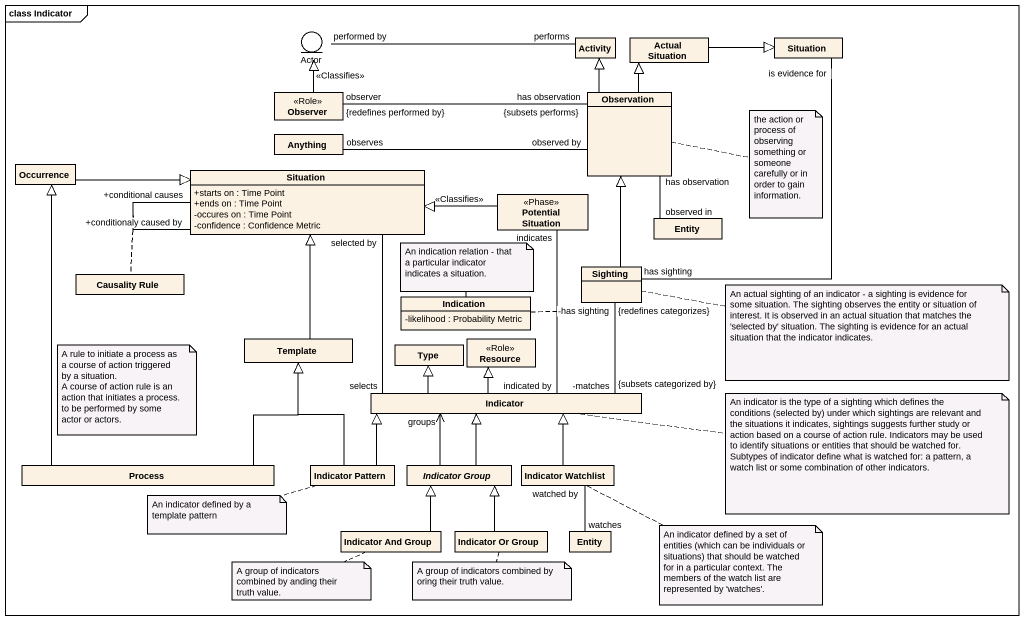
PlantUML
@startuml
mainframe class Indicator
allowmixing
hide circle
hide empty members
skinparam classAttributeIconSize 0
entity "Actor" as Actor_
class Activity
class "Actual Situation" as Actual_Situation
class Situation
class Observer <<Role>>
class Observation
class Anything
class Occurrence
class "Situation" as Situation_2 {
  +starts on : Time Point
  +ends on : Time Point
  -occures on : Time Point
  -confidence : Confidence Metric
}
class "Potential Situation" as Potential_Situation <<Phase>>
class "Entity" as Entity_
class "Causality Rule" as Causality_Rule
class Indication {
  -likelihood : Probability Metric
}
class Sighting
class Template
class Resource <<Role>>
class Type
class Indicator
class "Process" as Process_
class "Indicator Pattern" as Indicator_Pattern
abstract class "Indicator Group" as Indicator_Group
class "Indicator Watchlist" as Indicator_Watchlist
class "Indicator And Group" as Indicator_And_Group
class "Indicator Or Group" as Indicator_Or_Group
class "Entity" as Entity__2
Actor_ "performed by" -right- "performs" Activity
Actual_Situation -right-|> Situation
Observer -up-|> Actor_ : <<Classifies>>
Observation -up-|> Activity
Observation -up-|> Actual_Situation
Observation "has observation\n{subsets performs}" -left- "observer\n{redefines performed by}" Observer
Observation "observed by" -left- "observes" Anything
Observation "has observation" -- "observed in" Entity_
Occurrence -right-|> Situation_2
Situation_2 "+conditionaly caused by" -- "+conditional causes" Situation_2
(Situation_2, Situation_2) .. Causality_Rule
Potential_Situation -left-|> Situation_2 : <<Classifies>>
Sighting "has sighting" -up- "is evidence for" Situation
Sighting -up-|> Observation
Sighting "-has sighting\n{redefines categorizes}" -- "-matches\n{subsets categorized by}" Indicator
Template -up-|> Situation_2
Indicator "selects" -up- "selected by" Situation_2
Indicator "indicated by" -up- "indicates" Potential_Situation
(Indicator, Potential_Situation) .. Indication
Indicator -up-|> Resource
Indicator -up-|> Type
Process_ -up-|> Occurrence
Process_ -up-|> Template
Indicator_Pattern -up-|> Template
Indicator_Pattern -right-|> Indicator
Indicator_Group -up-|> Indicator
Indicator_Group -up-> "groups" Indicator
Indicator_Watchlist -up-|> Indicator
Indicator_Watchlist "watched by" -- "watches" Entity__2
Indicator_And_Group -up-|> Indicator_Group
Indicator_Or_Group -up-|> Indicator_Group
note right of Observation : the action or process of observing something or someone carefully or in order to gain information.
note top of Indication : An indication relation - that a particular indicator indicates a situation.
note right of Sighting : An actual sighting of an indicator - a sighting is evidence for some situation. The sighting observes the entity or situation of interest. It is observed in an actual situation that matches the 'selected by' situation. The sighting is evidence for an actual situation that the indicator indicates.
note as N4
  A rule to initiate a process as a course of action triggered by a situation.
  A course of action rule is an action that initiates a process. to be performed by some actor or actors.
end note
note right of Indicator
  An indicator is the type of a sighting which defines the conditions (selected by) under which sightings are relevant and the situations it indicates, sightings suggests further study or action based on a course of action rule. Indicators may be used to identify situations or entities that should be watched for.
  Subtypes of indicator define what is watched for: a pattern, a watch list or some combination of other indicators.
end note
note left of Indicator_Pattern : An indicator defined by a template pattern
note right of Indicator_Watchlist : An indicator defined by a set of entities (which can be individuals or situations) that should be watched for in a particular context. The members of the watch list are represented by 'watches'.
note left of Indicator_And_Group : A group of indicators combined by anding their truth value.
note bottom of Indicator_Or_Group : A group of indicators combined by oring their truth value.
@enduml
